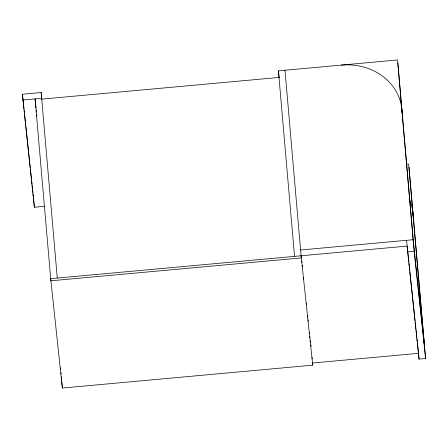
<?xml version="1.0" encoding="UTF-8"?>
<svg xmlns="http://www.w3.org/2000/svg" width="448" height="448" viewBox="0 0 448 448"><rect width="100%" height="100%" fill="white"/><g stroke="black" fill="none" stroke-linecap="round" stroke-linejoin="round"><path stroke-width="0.67" d="M44.783 206.298L34.362 207.25L22.4 94.242L41.154 92.529L41.894 99.445M294.532 256.374L278.426 70.846L397.533 59.959L414.137 251.261L425.6 358.501L419.037 359.1L406.571 240.318M22.898 100.01L41.658 98.297M41.731 99.126L278.998 77.442M406.571 164.265L408.654 164.074L424.262 343.829M300.597 250.001L413.14 239.719L424.598 346.959M407.574 251.86L414.137 251.261M408.772 262.002L407.075 246.092L50.702 278.656L62.345 388.041L312.743 365.159L312.558 363.014L418.533 353.332L417.424 342.95M408.923 263.385L409.22 266.157M409.366 267.54L409.662 270.306M409.808 271.69L415.061 320.813M415.206 322.196L415.946 329.112M416.097 330.495L416.388 333.267M416.539 334.65L416.836 337.417M416.982 338.8L417.278 341.566M301.778 261.072L301.93 262.455M302.226 265.222L302.372 266.605M303.554 277.676L303.705 279.059M306.292 303.274L306.438 304.662M307.625 315.728L307.77 317.111M308.067 319.883L308.213 321.266M309.394 332.332L309.546 333.715M309.842 336.487L309.988 337.87M301.101 255.774L312.743 365.159M278.426 70.846L279.166 77.762M36.053 107.895L35.095 98.896L50.887 280.801L301.286 257.919L284.99 70.246M36.277 109.967L36.495 112.045M36.792 114.811L36.943 116.194M22.4 94.242L23.951 108.769M24.102 110.152L24.394 112.918M24.545 114.307L25.284 121.223M25.43 122.606L25.726 125.373M25.878 126.756L30.24 167.58M30.386 168.963L31.567 180.034M31.718 181.418L32.01 184.184M32.161 185.567L32.9 192.483M33.046 193.866L33.342 196.638M33.494 198.022L33.863 201.477M408.99 167.199L425.6 358.501M397.863 63.09L413.47 242.844M418.505 352.99L419.037 359.1M310.576 340.878L310.694 342.266M310.99 344.949L311.114 346.338M312.077 357.454L312.2 358.842M41.154 92.529L57.266 278.057M60.586 367.78L60.71 369.174M61.012 372.658L61.13 374.052M61.376 376.835L61.617 379.624M61.734 381.018L62.345 388.041M33.914 202.121L34.362 207.25M341.258 65.106A56.504 49.661 -6.1 0 1 401.828 109.435L402.158 112.566A56.504 49.661 -6.1 0 0 401.649 108.696M409.147 199.108A56.504 49.661 -6.1 0 1 412.95 213.545L413.286 216.675A56.504 49.661 -6.1 0 0 412.53 211.529"/></g></svg>
